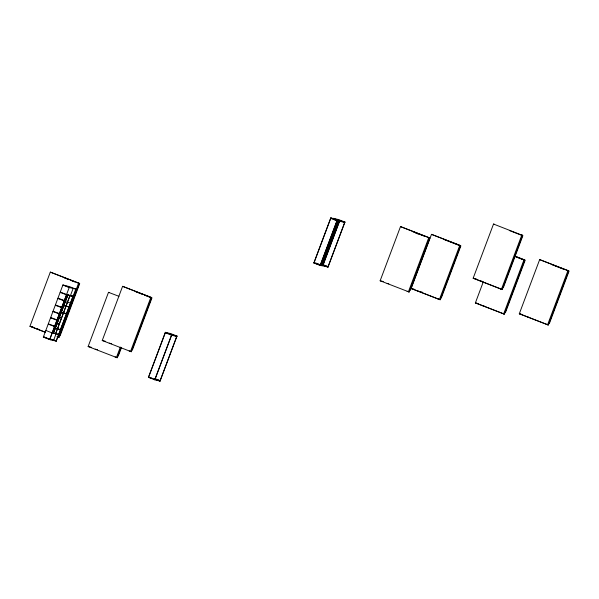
<?xml version="1.0" encoding="UTF-8"?>
<svg xmlns="http://www.w3.org/2000/svg" width="599" height="599" viewBox="0 0 599 599"><rect width="100%" height="100%" fill="white"/><g stroke="black" fill="none" stroke-linecap="round" stroke-linejoin="round"><path stroke-width="0.9" d="M45.606 332.408L29.95 326.298L50.316 272.111L79.353 283.334L58.987 337.522L56.912 336.825M60.342 292.11L66.654 294.573L49.739 339.566L43.33 337.072L62.955 284.869L69.267 287.333L49.642 339.543L56.254 341.116L75.811 289.085L69.499 286.622L62.888 285.042L69.199 287.505L75.811 289.085M44.476 337.349L43.547 336.788L49.859 339.251M67.702 294.82L53.274 333.201L51.694 332.587M53.378 333.224L67.799 294.843M53.498 333.254L67.927 294.873M55.58 333.755L69.858 295.764M53.715 340.09L56.051 333.868M70.48 295.487L73.13 288.441M56.126 341.086L73.041 296.101M58.215 337.334L78.589 283.147L79.353 283.334M60.08 335.844L79.704 283.634L78.177 283.267M120.788 348.131L117.172 357.745L88.135 346.522L108.501 292.334L109.22 292.507M102.234 340.509L122.6 286.322L151.637 297.546L131.271 351.733L102.234 340.509L105.379 341.265M116.408 357.566L120.347 347.076M118.265 356.076L121.537 347.375M130.5 351.553L150.866 297.366L151.637 297.546M132.364 350.063L151.989 297.853M165.331 332.333L171.771 334.826L154.856 379.818L148.425 377.325L165.331 332.333L170.693 333.613M148.545 377.355L148.694 376.958L154.213 379.115M149.016 376.097L165.459 332.363M170.423 333.972L170.565 333.583L177.005 336.076L160.09 381.069L154.729 379.788L171.643 334.796L177.005 336.076M176.877 336.046L159.97 381.039L155.238 379.189M330.76 217.931L337.192 220.425L320.278 265.417L313.846 262.924L330.76 217.931L332.003 218.231M313.973 262.954L314.116 262.564L319.641 264.721M314.445 261.696L330.88 217.961M333.261 218.747L333.411 218.358M321.281 265.656L338.188 220.664M338.315 220.694L337.065 220.395L320.158 265.387L321.401 265.686L338.315 220.694L331.876 218.201M327.915 267.034L344.829 222.042M344.957 222.072L339.596 220.791L322.681 265.784L328.042 267.064L344.957 222.072L338.517 219.578L338.375 219.968L344.68 222.431L339.573 221.211M380.14 280.781L400.506 226.594L429.543 237.818L409.177 292.005L380.14 280.781L383.285 281.53M408.406 291.825L428.772 237.638L429.543 237.818M410.27 290.335L429.895 238.125L428.367 237.758M411.139 288.531L431.505 234.344L460.541 245.568L440.168 299.755L411.139 288.531L414.283 289.28M439.404 299.567L459.77 245.38L460.541 245.568M441.261 298.077L460.886 245.867L459.358 245.5M521.025 234.681L522.56 235.272L502.194 289.459L501.43 289.28L473.158 278.236L493.524 224.048L494.242 224.221M514.713 256.043L524.776 259.966L504.41 314.153L475.374 302.929L483.258 281.949M501.43 289.28L521.796 235.093L522.56 235.272M503.287 287.79L522.912 235.579M503.639 313.966L524.013 259.779L524.776 259.966M505.504 312.476L525.128 260.266L523.601 259.899M519.296 313.786L539.662 259.607L568.698 270.83L548.332 325.01L519.296 313.786L521.632 314.348M547.568 324.83L567.934 270.643L568.698 270.83M549.425 323.34L569.05 271.13L567.523 270.763M338.645 219.608L333.284 218.328L339.715 220.821L322.809 265.814L315.905 263.111M473.158 278.236L476.302 278.992M480.188 280.871L482.614 281.455M500.12 288.77L500.891 288.95M313.846 262.924L321.401 265.686M322.951 265.417L328.065 266.637L322.547 264.481M320.428 265.028L321.423 265.267M475.374 302.929L478.519 303.678M482.405 305.565L484.022 305.947M526.326 316.422L527.944 316.811M387.164 283.417L388.788 283.806M418.162 291.166L422.213 292.132M502.336 313.457L503.108 313.636M546.258 324.321L547.029 324.501M407.103 291.316L407.874 291.496M438.101 299.058L438.865 299.238M66.556 294.551L73.16 296.123M67.777 295.27L72.891 296.49L70.525 295.562M65.411 300.923L58.051 298.205M65.291 301.237L57.931 298.519M65.343 301.746L70.457 302.967M63.838 305.752L68.952 306.973L65.793 305.737M61.285 312.543L66.392 313.771L63.239 312.536M59.413 317.522L61.495 318.017L59.129 317.096M58.125 320.293L50.773 317.575M58.013 320.607L50.653 317.889M57.1 323.685L59.181 324.179L56.815 323.258M55.295 328.469L60.409 329.697L57.249 328.469M109.258 343.145L111.691 343.729M29.95 326.298L33.095 327.047M36.981 328.933L39.407 329.51M129.197 351.044L129.961 351.224M58.732 334.504L52.225 332.954L45.913 330.491M88.135 346.522L91.28 347.278M95.166 349.157L97.592 349.741M43.33 337.072L44.581 337.372M49.889 339.176L56.276 340.696M115.098 357.056L115.869 357.236M148.425 377.325L151.098 377.962M155.006 379.429L160.113 380.65L154.594 378.493M493.524 224.048L521.796 235.093M509.315 230.503L521.385 235.212M539.662 259.607L567.934 270.643M552.008 264.706L564.078 269.415M514.586 256.102L524.013 259.779M515.844 256.874L522.74 259.562M431.505 234.344L459.77 245.38M443.844 239.443L458.497 245.163M400.506 226.594L428.772 237.638M412.846 231.701L424.916 236.41M415.841 233.086L418.207 234.007M333.306 219.204L338.046 221.053L331.524 218.665M473.876 278.408L502.194 289.459M520.014 313.958L548.332 325.01M476.093 303.094L504.41 314.153M411.85 288.696L440.168 299.755M407.687 291.428L409.177 292.005M323.977 265.492L328.042 267.064M122.6 286.322L150.866 297.366M135.733 291.735L142.929 294.543M144.599 295.195L150.461 297.486M108.501 292.334L118.946 296.303M50.316 272.111L78.589 283.147M64.385 277.884L68.69 279.568M70.42 280.242L74.725 281.927M171.209 334.279L176.735 336.436L171.621 335.215L166.095 333.059M67.597 294.865L69.963 295.786L55.685 333.778L53.311 332.849M66.002 294.521L67.582 295.135L60.222 292.424M63.554 305.325L66.017 306.276M61.285 307.077L62.865 307.691L55.505 304.981M61.165 307.392L62.745 308.006L55.385 305.295M61.001 312.116L63.464 313.067M58.919 313.374L60.499 313.996L53.139 311.278M58.799 313.689L60.379 314.303L53.019 311.592M129.781 351.156L131.271 351.733M54.18 325.976L55.759 326.59L48.399 323.879M54.067 326.29L55.64 326.904L48.287 324.186M55.011 328.042L57.474 329.001M55.452 333.246L58.612 334.474M115.689 357.169L117.172 357.745M30.669 326.47L45.509 332.265M57.497 336.938L58.987 337.522M157.724 380.14L160.09 381.069M51.394 339.244L56.254 341.116M44.7 337.402L51.012 339.865"/></g></svg>
